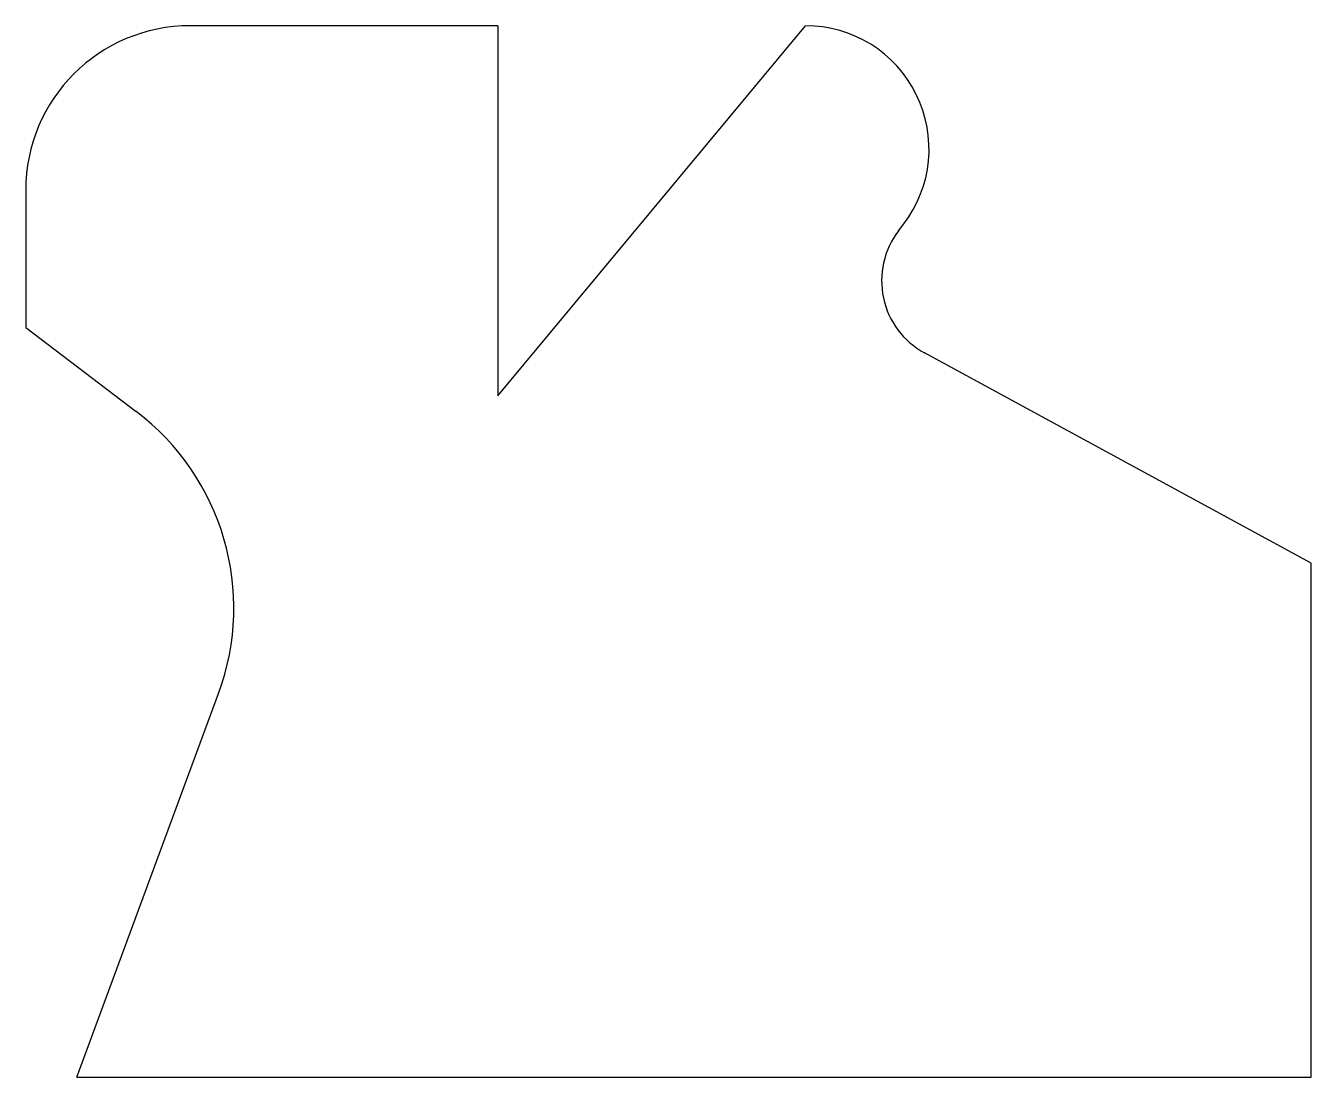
# Model space of a CAD drawing. Header units: inches. Extents: x -2.5 to 60, y 0 to 51.1.
import ezdxf

# ---------------------------------------------------------------- set-up
doc = ezdxf.new("R2010")
doc.units = ezdxf.units.IN
doc.header["$MEASUREMENT"] = 0

msp = doc.modelspace()

# ---------------------------------------------------------------- linework, layer by layer
for p, q in [((20.465, 51.14), (5.51, 51.14)), ((20.465, 51.14), (20.465, 33.133)), ((20.465, 33.133), (35.42, 51.14)), ((-2.49, 43.14), (-2.49, 36.46)), ((39.935, 41.166), (40.187, 41.497)), ((-2.49, 36.46), (2.885, 32.378)), ((60, 25), (41.202, 35.224)), ((60, 0), (60, 25)), ((0, 0), (6.885, 18.67)), ((0, 0), (60, 0))]:
    msp.add_line(p, q)
for centre, radius, start, end in [((5.51, 43.14), 8, 90, 180), ((35.42, 45.14), 6, 322.61478, 90), ((43.113, 38.738), 4, 142.61478, 241.45944), ((-4.373, 22.822), 12, 339.75594, 52.78369)]:
    msp.add_arc(centre, radius, start, end)

doc.saveas('drawing.dxf')
